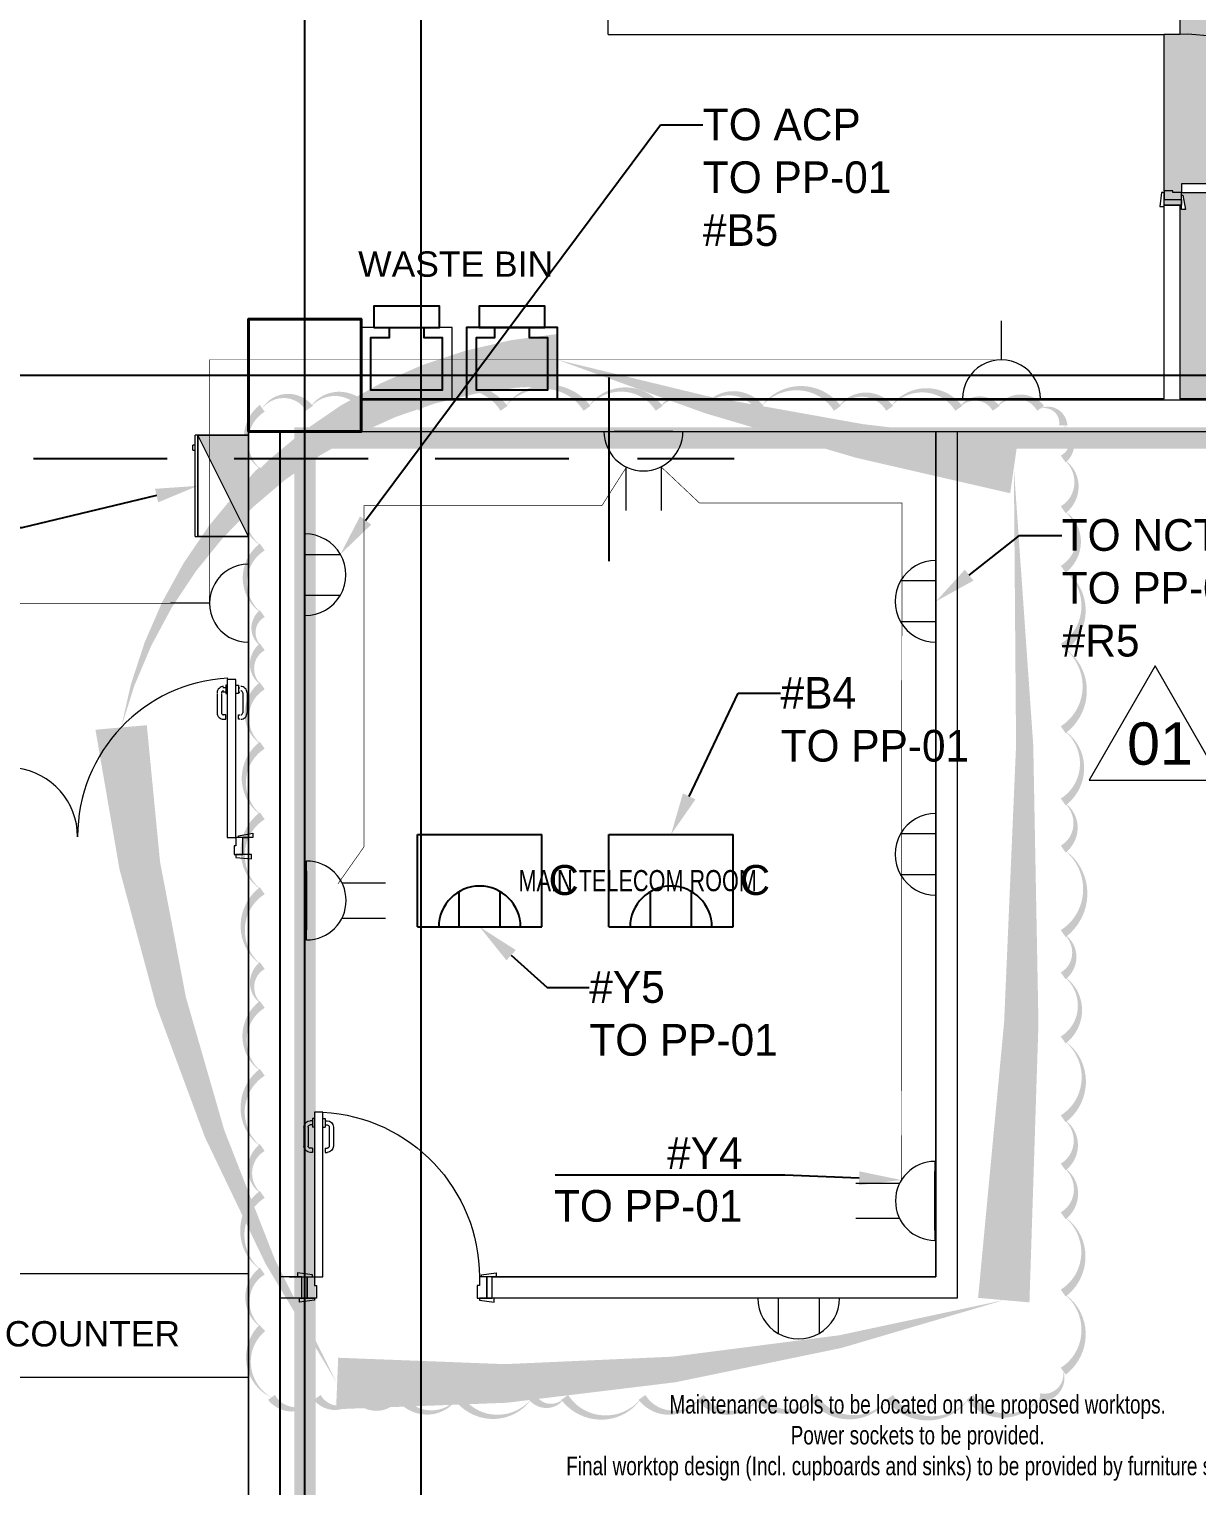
# Model space of a CAD drawing. Header units: metres. Extents: x 75097 to 220695, y -1557923 to -1361206.
# Drawn here: x 106509 to 112032, y -1380191 to -1373298 of the extents above; entities that cross this region are included whole.
import ezdxf
from ezdxf import colors
from ezdxf.entities.mleader import LeaderData, LeaderLine
from ezdxf.math import Vec2, Vec3

# ---------------------------------------------------------------- set-up
doc = ezdxf.new("R2010")
doc.units = ezdxf.units.M
doc.linetypes.add('DASHED2', pattern=[0.375, 0.25, -0.125])
doc.linetypes.add('Hidden 1_5', pattern=[0.0022, 0.0015, -0.0007000000000000001])
doc.layers.get('0').update_dxf_attribs({"lineweight": 0})
for name, color, linetype, lineweight in [('A-100 - Copy$0$72_EGR_BASE_TEXT', 8, 'Continuous', 0), ('A-100 - Copy$0$_KTI_CONTROL', 8, 'Continuous', 0), ('A-100 - Copy$0$Medical Equipment and Furniture', 8, 'Continuous', 0), ('A-100 - Copy$0$Structure', 8, 'Continuous', 9), ('A-100 - Copy$0$Walls', 8, 'Continuous', 0), ('A-100 - Copy$0$Wooden Joinery', 8, 'Continuous', 0), ('A-DETL-GENF-3', 85, 'Hidden 1_5', 9), ('A-DETL-GENF-4', 85, 'Continuous', 9), ('E-ELEC-EQPM-2', 85, 'Continuous', 15)]:
    doc.layers.add(name, color=color, linetype=linetype, lineweight=lineweight)
for name, color, linetype in [('A-100 - Copy$0$axes', 8, 'Continuous'), ('A-100 - Copy$0$PDF_Geometry', 8, 'Continuous'), ('A-100 - Copy$0$PDF_Text', 8, 'Continuous'), ('AMA-SO-POWER', 85, 'Continuous'), ('PD-VENT', 8, 'Continuous')]:
    doc.layers.add(name, color=color, linetype=linetype)
for name, color, linetype, lineweight, true_color in [('E-POWR', 7, 'Continuous', 9, 0x4e7e3e), ('E-PW', 7, 'Continuous', 9, 0x4e7e3e), ('REV 01', 7, 'Continuous', 0, 0xe41b4d)]:
    doc.layers.add(name, color=color, linetype=linetype, lineweight=lineweight, true_color=true_color)
doc.styles.add('A-100 - Copy$0$PDF Arial', font='arial.ttf')
doc.styles.add('A-100 - Copy$0$X3G_ENTITY_257CFD', font='swisscl.ttf', dxfattribs={"height": 200})
doc.styles.add('A-100 - Copy$0$X3G_ENTITY_2587EA', font='swisscl.ttf', dxfattribs={"height": 200})
doc.styles.add('Arial', font='arial.ttf', dxfattribs={"height": 245.8832335329341})
doc.styles.get("Standard").update_dxf_attribs({"font": 'GOTHIC.TTF'})

# ---------------------------------------------------------------- blocks, each defined once
blk = doc.blocks.new('NORMAL SOCKET')
at = {"layer": 'E-POWR'}
for p, q in [((1.421169145032763e-06, 307.6799999489449), (2.84230918623507e-06, 615.359999897657)), ((-307.6799955585448, 4.654284566640854e-07), (307.6799955138122, -4.654284566640854e-07))]:
    blk.add_line(p, q, dxfattribs=at)
blk.add_ellipse((0, 0), major_axis=(32.75230417925279, 305.931804444962), ratio=0.9999999853257265, start_param=4.819040293203757, end_param=7.960632946793556, dxfattribs=at)
blk = doc.blocks.new('E-C-M-Panel Board-Power-Face Hosted - SLP Three Phase-Surface Mounted-3090884-EP-FP103')
at = {"layer": 'A-DETL-GENF-3'}
blk.add_hatch(color=256, dxfattribs=at).paths.add_polyline_path([(-39.55946578232266, -31.13808967956322), (-39.55946578232266, -30.73808967956323), (-39.75946578232266, -30.73808967956323)], flags=0)
at = {"layer": 'A-DETL-GENF-4'}
for p, q in [((-39.5594657823226, -30.73808967956318), (-39.75946578232261, -30.73808967956318)), ((-39.75946578232261, -30.73808967956318), (-39.75946578232261, -31.13808967956318)), ((-39.75946578232261, -30.73808967956318), (-39.5594657823226, -30.73808967956318)), ((-39.5594657823226, -31.13808967956318), (-39.75946578232261, -30.73808967956318)), ((-39.5594657823226, -31.13808967956318), (-39.5594657823226, -30.73808967956318)), ((-39.5594657823226, -30.73808967956318), (-39.5594657823226, -31.13808967956318)), ((-39.75946578232261, -31.13808967956318), (-39.5594657823226, -31.13808967956318))]:
    blk.add_line(p, q, dxfattribs=at)
at = {"layer": 'E-ELEC-EQPM-2'}
for p, q in [((-39.77946578232261, -30.79808967956319), (-39.77946578232261, -30.77808967956319)), ((-39.76946578232261, -30.77808967956319), (-39.77946578232261, -30.77808967956319)), ((-39.76946578232261, -31.13808967956318), (-39.76946578232261, -30.73808967956318)), ((-39.75946578232261, -30.73808967956318), (-39.76946578232261, -30.73808967956318)), ((-39.75946578232261, -30.73808967956318), (-39.75946578232261, -31.13808967956318)), ((-39.75946578232261, -31.13808967956318), (-39.75946578232261, -30.73808967956318)), ((-39.5594657823226, -30.73808967956318), (-39.75946578232261, -30.73808967956318)), ((-39.5594657823226, -30.73808967956318), (-39.5594657823226, -31.13808967956318)), ((-39.77946578232261, -30.79808967956319), (-39.76946578232261, -30.79808967956319)), ((-39.76946578232261, -31.13808967956318), (-39.75946578232261, -31.13808967956318)), ((-39.5594657823226, -31.13808967956318), (-39.75946578232261, -31.13808967956318))]:
    blk.add_line(p, q, dxfattribs=at)
blk = doc.blocks.new('CEILING OUTLET')
at = {"layer": 'AMA-SO-POWER', "color": 85}
for p, q in [((-298.8533146899426, 434.4589660360944), (290.1618757678953, 440.311233925866)), ((-294.5075952289335, -2.926133944885805), (-298.8533146899572, 434.4589660360944)), ((294.5075952289189, 2.926133944885805), (290.1618757678953, 440.311233925866)), ((-294.5075952289335, -2.926133944885805), (294.5075952289189, 2.926133944885805)), ((-193.4208683757606, -1.921768389176577, 1.06068713546614e-09), (193.4208681128948, 1.921768262283877, 1.06068713546614e-09)), ((-193.4208682443277, -1.921768325846642), (193.4208682443277, 1.921768325846642))]:
    blk.add_line(p, q, dxfattribs=at)
for points in [[(-96.71044968510978, -0.959323171293363), (-98.37473425187636, 166.5465013945941)], [(96.71043391209969, 0.9608840986620635), (95.04613383501419, 168.4682697390672)]]:
    blk.add_lwpolyline(points, dxfattribs=at)
blk.add_arc((0, 0), 193.4304150486375, 0.5692539392450356, 180.569253939245, dxfattribs=at)
at = {"layer": 'AMA-SO-POWER', "color": 85, "insert": (394.4516838996351, 297.1601636693813), "char_height": 141.62874251497, "width": 169.344, "attachment_point": 2, "rotation": 0.5692539395329855, "line_spacing_factor": 0.9385317878468564, "style": 'Arial'}
blk.add_mtext('C', dxfattribs=at)
blk = doc.blocks.new('GI-041_dwg_E-SKT2-3902840-GI-041')
at = {"layer": 'E-POWR'}
blk.add_line((0.1982021146646263, -2.45581446779e-05), (-0.1982021168377471, -2.45581446779e-05), dxfattribs=at)
at = {"layer": 'E-PW'}
for p, q in [((-0.0878750364168251, 0.1765242649987976), (-0.0878750364168251, 0.3943528604652037)), ((0.08778754864800098, 0.1765677902202692), (0.08778754864800098, 0.3943963854908987)), ((-0.146567685122136, -3.63165017916e-05), (0.146567685122136, -3.63165017916e-05))]:
    blk.add_line(p, q, dxfattribs=at)
blk.add_arc((0, 0), 0.1971873175250299, 0.0141965466676067, 180.0141965466672, dxfattribs=at)
blk = doc.blocks.new('WALL OUTLET')
at = {"layer": 'E-POWR', "extrusion": (9.943985188764976e-05, 4.907407864795519e-07, 0.9999999950557376)}
for p, q in [((-193.4304136794672, 0.01263734116218984, 0.01923468558029609), (193.4304136794817, -0.01263734139502048, -0.01923468558029609)), ((-193.430413547394, 0.01263740309514105, 0.01923468450644653), (193.4304138115403, -0.01263727922923863, -0.019234686654146))]:
    blk.add_line(p, q, dxfattribs=at)
for points, elevation in [([(-96.71520713728118, 0.007879801793025413), (-96.70426286632348, 167.521971706554)], -1.060686635745434e-09), ([(96.71520723929038, -0.006318670697510483), (96.72615161227164, 167.5093343856481)], -1.060682118525502e-09)]:
    blk.add_lwpolyline(points, dxfattribs=dict(at, elevation=elevation))
blk.add_arc((1.320732887427738e-07, 6.193295173245693e-08, -1.060682440858634e-09), 193.4304150486375, 359.9962567094866, 179.9962567094867, dxfattribs=at)
blk = doc.blocks.new('A-100 - Copy$0$A$C72370EFE')
at = {"layer": 'A-100 - Copy$0$Wooden Joinery'}
for p, q in [((-0.009999999999990905, -0.03999999999999915), (-0.01999999999998181, -0.03999999999999915)), ((-0.009999999999990905, -0.06000000000000227), (-0.01999999999998181, -0.06000000000000227)), ((-0.009999999999990905, -0.03000000000000114), (-0.01000000000010459, -0.07000000000000028)), ((0, -0.03000000000000114), (-0.009999999999990905, -0.03000000000000114)), ((0.04000000000019099, -0.03000000000000114), (0.0500000000001819, -0.03000000000000114)), ((0.0500000000001819, -0.03000000000000114), (0.05000000000029559, -0.07000000000000028)), ((0.0500000000001819, -0.03999999999999915), (0.0600000000001728, -0.03999999999999915)), ((0.0500000000001819, -0.06000000000000227), (0.0600000000001728, -0.06000000000000227)), ((-0.04999999999995453, -0.07000000000000028), (-0.04999999999984084, -0.1600000000000037)), ((-0.02999999999997272, -0.07000000000000028), (-0.02999999999985903, -0.1600000000000037)), ((0, -0.07000000000000028), (-0.009999999999990905, -0.07000000000000028)), ((0.04000000000019099, -0.07000000000000028), (0.0500000000001819, -0.07000000000000028)), ((0.07000000000016371, -0.07000000000000028), (0.07000000000005002, -0.1600000000000037)), ((0.09000000000014552, -0.07000000000000028), (0.09000000000003183, -0.1600000000000037)), ((-0.009999999999877218, -0.1700000000000017), (-0.01999999999986812, -0.1700000000000017)), ((-0.009999999999877218, -0.1900000000000048), (-0.01999999999986812, -0.1900000000000048)), ((-0.009999999999877218, -0.1700000000000017), (-0.009999999999877218, -0.1900000000000048)), ((0.05000000000006821, -0.1700000000000017), (0.06000000000005912, -0.1700000000000017)), ((0.05000000000006821, -0.1700000000000017), (0.05000000000006821, -0.1900000000000048)), ((0.05000000000006821, -0.1900000000000048), (0.06000000000005912, -0.1900000000000048))]:
    blk.add_line(p, q, dxfattribs=at)
for centre, radius, start, end in [((-0.01999999999998181, -0.07000000000000028), 0.03, 90, 180), ((-0.01999999999998181, -0.07000000000000028), 0.01, 90, 180), ((0.0600000000001728, -0.07000000000000028), 0.03, 0, 90), ((0.0600000000001728, -0.07000000000000028), 0.01, 0, 90), ((-0.01999999999986812, -0.1600000000000037), 0.03, 180, 270), ((-0.01999999999986812, -0.1600000000000037), 0.01, 180, 270), ((0.06000000000005912, -0.1600000000000037), 0.01, 270, 0), ((0.06000000000005912, -0.1600000000000037), 0.03, 270, 0)]:
    blk.add_arc(centre, radius, start, end, dxfattribs=at)
blk = doc.blocks.new('A-100 - Copy$0$A$C41DF7AD3')
at = {"layer": 'A-100 - Copy$0$Wooden Joinery', "elevation": -2.945133954490586e-07}
for points in [[(819.996862408123, 779.9931421977235), (819.9968624061439, 1558.960964293801), (859.9987809290178, 1558.960964293801), (859.9987809309969, 779.9931421974907)], [(70.00405686779413, 779.9931421977235), (70.00405686779413, 789.9936218283838), (0.0006994531722739339, 799.994101459044), (0.0006994531722739339, 779.9931421974907)], [(869.99926056189, 779.9931421974907), (869.99926056189, 789.9936218283838), (940.0026179769775, 799.994101459044), (940.0026179769775, 779.9931421974907)], [(80.00453649892006, 679.9931421974907), (80.00453649892006, 669.9926625668304), (10.00117908406537, 659.9921829359373), (10.0011790842982, 679.9931421974907)], [(859.9987809312297, 679.9931421974907), (859.9987809312297, 669.9926625668304), (930.0021383460844, 659.9921829359373), (930.0021383460844, 679.9931421974907)]]:
    blk.add_lwpolyline(points, close=True, dxfattribs=at)
for points in [[(45.00285779184196, 779.9931421974907), (45.00285779207479, 679.9931421974907), (20.0016587151913, 679.9931421974907), (20.00165871495847, 779.9931421977235), (45.00285779184196, 779.9931421974907)], [(45.00285779160913, 779.9931421974907), (80.00453649892006, 779.9931421977235), (80.00453649915289, 739.9912236746168), (90.00501612958033, 739.9912236748496), (90.00501613004599, 679.9931421974907), (45.00285779207479, 679.9931421974907), (45.00285779160913, 779.9931421974907)], [(895.0004596385406, 779.9931421972578), (859.9987809309969, 779.9931421974907), (859.9987809309969, 739.991223674384), (849.9983013003366, 739.9912236748496), (849.9983013001038, 679.9931421972578), (895.0004596383078, 679.9931421974907), (895.0004596385406, 779.9931421972578)], [(895.0004596383078, 779.9931421977235), (895.0004596383078, 679.9931421974907), (920.0016587151913, 679.9931421972578), (920.0016587149585, 779.9931421974907), (895.0004596383078, 779.9931421977235)]]:
    blk.add_lwpolyline(points, dxfattribs=at)
at = {"layer": 'A-100 - Copy$0$Wooden Joinery'}
blk.add_arc((859.9987809309969, 779.9931421974907, -2.945133954490586e-07), 779.9942444320768, 92.93969730957957, 180, dxfattribs=at)
at = {"layer": 'A-100 - Copy$0$Wooden Joinery', "xscale": 999.9999999998856, "yscale": 999.9999999998856, "zscale": 999.9999999998856}
blk.add_blockref('A-100 - Copy$0$A$C72370EFE', (819.9968624055618, 1558.960964293801, -2.945133954490586e-07), dxfattribs=at)
blk = doc.blocks.new('A-100 - Copy$0$A$C02230961')
at = {"layer": 'A-100 - Copy$0$PDF_Geometry', "lineweight": 25}
h = blk.add_hatch(dxfattribs=at)
h.set_pattern_fill('ANGLE', color=256, scale=500)
h.set_pattern_definition([(0, (-1219317.643217231, -1092026.16614444), (0, 137.5), [100, -37.5]), (90, (-1219317.643217231, -1092026.16614444), (-137.5, 8.419446744138054e-15), [100, -37.5])])
h.paths.add_polyline_path([(10723.66492685257, -4993.661998789757), (11262.68829674274, -4993.661998789757), (11262.68829674274, -4562.443302723812), (10962.85654702433, -4562.443302723812), (10962.85654702433, -4602.870055508101), (10821.36291284021, -4602.870055508101), (10821.36291284021, -4562.443302723812), (10349.71746391081, -4562.443302723812), (10349.71746391081, -4602.870055508101), (10208.22382926662, -4602.870055508101), (10208.22382926662, -4562.443302723812), (10033.04123410769, -4562.443302723812), (10033.04123410769, -4003.206556520658), (9938.712144229561, -4003.206556520658), (9938.712144229561, -4562.443302723812), (9635.511499138549, -4562.443302723812), (9635.511499138549, -4602.870055508101), (9500.755656620022, -4602.870055508101), (9500.755656620022, -4562.443302723812), (9022.372415449703, -4562.443302723812), (9022.372415449703, -4602.870055508101), (8887.616572931409, -4602.870055508101), (8887.616572931409, -4562.443302723812), (8705.696186106652, -4562.443302723812), (8705.696186106652, -5307.51021784707), (8739.385146621382, -5307.51021784707), (8723.214445667807, -5388.363723365357), (9042.585792632774, -5388.363723365357), (9042.585792632774, -5428.790476099122), (9039.622724121436, -5428.790476099122, -0.3753684122573639), (8715.802874712972, -5711.777745330241, -0.3998404897594315), (9466.144478886621, -6425.98371046572), (9467.066696105525, -6425.98371046572), (9467.066696105525, -6466.410463145701), (9433.377735591028, -6466.410463145701), (9419.902151396032, -6483.254931663163, -0.4142135623730945), (9389.58207498258, -6513.575008076848), (9392.950982950628, -6520.31280019274), (9301.990800925996, -6513.575008071726, -0.59937068751125), (9276.780269123148, -6466.410463145701), (8723.214445642661, -6466.410463145701), (8741.298307206249, -6556.82977165794), (10723.66492685257, -6556.82977165794)])
h.paths.add_polyline_path([(14436.86138929194, -4636.559016134124), (11970.15646951133, -4636.559016134124), (11970.15646951133, -6461.721469705924), (11336.80400989763, -6461.721469705924), (11336.80400989763, -6630.945484813303), (11262.68829674274, -6630.945484813303), (11262.68829674274, -7372.102618470322), (11262.68829674274, -7439.480539675569), (11336.80400989763, -7439.480539675569), (11336.80400989763, -8355.82026852388), (12536.80400989763, -8355.82026852388), (12536.80400989763, -8066.095207184786), (12516.59063363494, -8066.095207184786), (12531.41377669899, -7991.979493824765), (12536.80400989763, -7991.979493824765), (12536.80400989763, -7318.200281423284), (12530.0662182318, -7318.200281423284), (12516.59063363494, -7250.822360221762), (12536.80400989763, -7250.822360221762), (12536.80400989763, -6967.835090986919), (12516.59063363494, -6967.835090986919), (12532.76133515569, -6886.981585522648), (12536.80400989763, -6886.981585522648), (12536.80400989763, -6219.940165225649), (12530.0662182318, -6219.940165225649), (12516.59063363494, -6145.824451919645), (12536.80400989763, -6145.824451919645), (12536.80400989763, -5761.770300857257), (14436.86138929194, -5761.770300857257)])
h.paths.add_polyline_path([(12036.95636927895, -7392.315994837321), (12030.79659840744, -7392.315994837321), (12030.79659840744, -7405.21357523324, 0.4142150937760066)], flags=16)
h.paths.add_polyline_path([(12091.4367277706, -7338.413657844299), (12091.4367277706, -7378.840410574572), (11343.54180202354, -7378.840410574572), (11343.54180202354, -7338.413657844299), (11902.77854835987, -7338.413657844299), (11902.77854835987, -7331.675865739817), (11922.99192473758, -7331.675865739817), (11922.99192473758, -7311.462489319034), (12030.79659840744, -7311.462489319034), (12030.79659840744, -7331.675865739817), (12057.74776725611, -7331.675865739817)], flags=16)
h.paths.add_polyline_path([(11933.09858825337, -7405.791579083074), (12024.05880674161, -7412.529371150304), (11933.09858825337, -7405.791579083074, -0.5176391904051654), (11923.56994633097, -7392.315994837321), (11922.99192473758, -7392.315994837321), (11922.99192487309, -7395.68491570279, 0.4142135623730919)], flags=16)
h.paths.add_polyline_path([(11350.27959460951, -7392.315994837321), (11363.75517840125, -7459.693916042568), (11343.54180202354, -7459.693916042568), (11343.54180202354, -7392.315994837321)], flags=16)
h.paths.add_polyline_path([(2957.346114946995, -10511.91374818538), (2877.559491313761, -10511.91374818538), (2877.559491313761, -10538.86491644476), (2796.705985795707, -10524.16427920898), (2796.705985795707, -11076.26003933139, -0.5993706860720779), (2843.870530621614, -11101.47057120944), (2843.870530684246, -11192.430752774), (2839.458250761963, -11173.31087304652, -0.584926801010053), (2813.550454208627, -11219.38192121731), (2816.919362216489, -11226.1197132885), (2803.443777899956, -11226.1197132885), (2803.443777899956, -11232.85750529938), (2796.705985795707, -11266.54646592913), (2756.279233065201, -11266.54646592913), (2756.279233065201, -11265.62424916844, -0.3998404897392017), (2042.073267983738, -10515.28264453751, -0.3813067661570093), (1752.348206594354, -10839.94236380351), (1752.348206594354, -10842.06556245615), (1718.659246018622, -10842.06556245615), (1718.659246018622, -10518.65154018207), (1678.23249323084, -10518.65154018207), (1657.346114946995, -10518.65154018207), (1657.346114946995, -10511.91374818538), (-42.65388505300507, -10511.91374818538), (-42.65388505300507, -11138.20708927512), (-42.65388505300507, -12311.91374818538), (2957.346114946995, -12311.91374818538)])
h.paths.add_polyline_path([(637.7081506934483, -11637.26918038819), (2299.737487766426, -11637.26918038819), (2299.737487766426, -11241.32322760066), (637.7081506934483, -11241.32322760066)], flags=24)
h.paths.add_polyline_path([(12347.4230855105, -5213.861429234035), (13381.60323889228, -5213.861429234035), (13381.60323889228, -4916.90693409415), (12347.4230855105, -4916.90693409415)], flags=24)
h.paths.add_polyline_path([(8699.98121069977, -6312.890189726371), (10212.7280452156, -6312.890189726371), (10212.7280452156, -5593.302217933116), (8699.98121069977, -5593.302217933116)], flags=9)
h.paths.add_polyline_path([(10170.77946331259, -5243.13187201391), (10170.77946331259, -6572.497178955935), (10710.36311397608, -6572.497178955935), (10710.36311397608, -5243.13187201391)], flags=9)
h.paths.add_polyline_path([(9375.08329530526, -4957.707787753083), (10990.78704790864, -4957.707787753083), (10990.78704790864, -4660.753292613197), (9375.08329530526, -4660.753292613197)], flags=24)
at = {"color": 8, "elevation": -2.361869523038957}
for points in [[(11336.80400989763, -4003.206556520658), (11336.80400989763, -6630.945484813303), (11262.68829674274, -6630.945484813303)], [(8631.580472951755, -6630.94548481307), (8631.580472951755, -6459.672671041451)], [(11262.68829674274, -8355.82026852388), (11262.68829674274, -7439.480539675569), (11336.80400989763, -7439.480539675569), (11336.80400989763, -8355.82026852388)]]:
    blk.add_lwpolyline(points, dxfattribs=at)
at = {"layer": 'A-100 - Copy$0$_KTI_CONTROL', "color": 8}
blk.add_line((11262.68829674274, -7372.102618470322, -2.361869523038957), (11262.68829674274, -6630.945484813303, -2.361869523038957), dxfattribs=at)
at = {"layer": 'A-100 - Copy$0$PDF_Geometry', "lineweight": 5, "elevation": -2.361869523038957}
for points in [[(11336.80400989763, -4003.206556520658), (14436.86138929194, -4003.206556520658), (14436.86138929194, -5761.770300857257), (12536.80400989763, -5761.770300857257), (12536.80400989763, -8355.82026852388), (11336.80400989763, -8355.82026852388)], [(8631.580472951755, -6630.94548481307), (11262.68829674274, -6630.945484813303)], [(11262.68829674274, -8355.82026852388), (7463.246540920809, -8355.82026852388), (7463.246540920809, -7978.503909562249), (6930.960963433143, -7978.503909562249), (6930.960963433143, -22687.10411603004), (4532.306967065902, -22687.10411603004)], [(11336.80400989763, -8355.82026852388), (12536.80400989763, -8355.82026852388), (12536.80400989763, -8059.357415080303)], [(7463.246540920809, -8355.82026852388), (11262.68829674274, -8355.82026852388)], [(6930.960963433143, -15181.20369004924), (6930.960963433143, -8510.789487347938)], [(7079.192389743403, -15181.20369004924), (7079.192389743403, -8510.789487347938)], [(7463.246540920809, -8510.789487347938), (14436.86138929194, -8510.789487347938)], [(6829.894081429578, -9710.116485481383), (6823.156288843369, -9710.116485481383), (6823.156288843369, -9750.543238269165), (6829.894081429578, -9750.543238269165)], [(6870.320834069978, -9710.116485481383), (6883.796418206766, -9710.116485481383), (6883.796418206766, -9750.543238269165), (6870.320834069978, -9750.543238269165)], [(6782.729536202969, -9750.543238269165), (6782.729536202969, -9844.872327942168)], [(6802.942912580678, -9750.543238269165), (6802.942912580678, -9844.872327942168)], [(6823.156288843369, -9723.5920697439), (6809.680705051636, -9723.5920697439)], [(6823.156288843369, -9743.805446057115), (6809.680705051636, -9743.805446057115)], [(6883.796418206766, -9723.5920697439), (6890.534210332669, -9723.5920697439)], [(6883.796418206766, -9743.805446057115), (6890.534210332669, -9743.805446057115)], [(6904.009795053396, -9747.17434220598), (6904.009795053396, -9841.503431878984)], [(6924.223170953337, -9747.174342202954), (6924.223170953337, -9841.503431875957)], [(6809.680705051636, -9871.823496467434), (6823.156288843369, -9871.823496467434), (6823.156288843369, -9851.610120100435), (6809.680705051636, -9851.610120100435)], [(6890.534210332669, -9871.823496467434), (6883.796418206766, -9871.823496467434), (6883.796418206766, -9851.610120100435), (6890.534210332669, -9851.610120100435)], [(5731.633965019602, -12494.16789390985), (6930.960963433143, -12494.16789390985)], [(-42.65388505300507, -12986.02946159919), (5731.633965019602, -12986.02946159919), (6930.960963433143, -12986.02946159919)]]:
    blk.add_lwpolyline(points, dxfattribs=at)
for points in [[(11343.54180202354, -7412.529371150304), (11343.54180202354, -7439.480539675569), (11262.68829674274, -7439.480539675569), (11262.68829674274, -7412.529371150304), (11343.54180202354, -7412.529371150304), (11343.54180202354, -7378.840410574572), (11303.11504938314, -7378.840410574572), (11303.11504938314, -7372.102618470322), (11262.68829674274, -7372.102618470322), (11262.68829674274, -7412.529371150304)], [(11343.54180202354, -7378.840410574572), (12091.4367277706, -7378.840410574572), (12091.4367277706, -7338.413657844299), (11343.54180202354, -7338.413657844299)], [(11262.68829674274, -7378.840410574572), (11249.21271260595, -7378.840410574572), (11242.47492001997, -7446.218331779819), (11262.68829674274, -7446.218331779819)], [(11343.54180202354, -7392.315994837321), (11350.27959460951, -7392.315994837321), (11363.75517840125, -7459.693916042568), (11343.54180202354, -7459.693916042568)], [(7463.246540920809, -8355.82026852388), (7894.465236864518, -8355.82026852388), (7894.465236864518, -8018.930662296247), (7463.246540920809, -8018.930662296247)], [(6829.894081429578, -10431.0602427749), (6870.320834069978, -10431.0602427749), (6870.320834069978, -9683.16531695961), (6829.894081429578, -9683.16531695961)], [(6904.009794584475, -10431.0602427749), (6930.960963433143, -10431.0602427749), (6930.960963433143, -10511.91374818538), (6904.009794584475, -10511.91374818538), (6904.009794584475, -10431.0602427749), (6870.320834069978, -10431.0602427749), (6870.320834069978, -10471.4869955054), (6863.583041944075, -10471.4869955054), (6863.583041944075, -10511.91374818538), (6904.009794584475, -10511.91374818538)], [(6883.796418206766, -10431.0602427749), (6883.796418206766, -10424.32245061663), (6951.174339695834, -10410.84686635411), (6951.174339695834, -10431.0602427749)], [(6870.320834069978, -10511.91374818538), (6870.320834069978, -10525.38933250192), (6944.436547569931, -10532.12712460617), (6944.436547569931, -10511.91374818538)]]:
    blk.add_lwpolyline(points, close=True, dxfattribs=at)
at = {"layer": 'A-100 - Copy$0$PDF_Geometry', "lineweight": 25, "elevation": -2.361869523038957}
for points in [[(7523.8866698239, -8018.930662296247), (7833.825107501354, -8018.930662296247), (7833.825107501354, -7917.863780464977), (7523.8866698239, -7917.863780464977)], [(8022.483286797069, -8018.930662296247), (8332.421724474058, -8018.930662296247), (8332.421724474058, -7917.863780464977), (8022.483286797069, -7917.863780464977)], [(7961.843157893745, -8355.82026852388), (8393.061853837688, -8355.82026852388), (8393.061853837688, -8018.930662296247), (7961.843157893745, -8018.930662296247)]]:
    blk.add_lwpolyline(points, close=True, dxfattribs=at)
at = {"layer": 'A-100 - Copy$0$PDF_Geometry', "lineweight": 40, "elevation": -2.361869523038957}
blk.add_lwpolyline([(6930.960963433143, -8510.789487347938), (7463.246540920809, -8510.789487347938), (7463.246540920809, -7978.503909562249), (6930.960963433143, -7978.503909562249)], close=True, dxfattribs=at)
at = {"layer": 'A-100 - Copy$0$PDF_Geometry', "lineweight": 25, "elevation": -2.361869523038957}
for points in [[(7759.709394346224, -8018.930662296247), (7759.709394346224, -8066.095207185019), (7847.30069175316, -8066.095207185019), (7847.30069175316, -8315.393515736097), (7510.411085227039, -8315.393515736097), (7510.411085227039, -8066.095207185019), (7598.00238297903, -8066.095207185019), (7598.00238297903, -8018.930662296247)], [(8258.30601131916, -8018.930662296247), (8258.30601131916, -8066.095207185019), (8345.897308725864, -8066.095207185019), (8345.897308725864, -8315.393515736097), (8009.007702660281, -8315.393515736097), (8009.007702660281, -8066.095207185019), (8096.598999951966, -8066.095207185019), (8096.598999951966, -8018.930662296247)]]:
    blk.add_lwpolyline(points, dxfattribs=at)
at = {"layer": 'A-100 - Copy$0$PDF_Geometry', "elevation": -2.361869523038957}
for points in [[(8635.622370025609, -8254.75338663836), (8635.622370025609, -9123.928570598131)], [(5913.554352189414, -8638.807537700748), (6546.90681133559, -8638.807537700748)], [(6863.583041484002, -8638.807537700748), (7496.935500975233, -8638.807537700748)], [(7813.61173077859, -8638.807537700748), (8446.96419026982, -8638.807537700748)], [(8770.378212543903, -8638.807537700748), (9228.54807687644, -8638.807537700748)]]:
    blk.add_lwpolyline(points, dxfattribs=at)
at = {"layer": 'A-100 - Copy$0$PDF_Geometry', "lineweight": 5, "elevation": -2.361869523038957}
blk.add_lwpolyline([(6833.590029657818, -9677.49883382651, 0.398659331078993), (6122.425908322912, -10427.69134666887, 0.379067389673424), (5835.24045574246, -10103.31651558401)], format="xyb", dxfattribs=at)
at = {"layer": 'A-100 - Copy$0$PDF_Geometry', "lineweight": 5}
for centre, radius, start, end in [((11358.38611717103, -7370.159032148076, -2.361869523038957), 739.5285362428117, 2.695409584902044, 91.67233473033289), ((6813.00896127196, -9747.133702334715, -2.361869523038957), 30.27945198525996, 89.92309990425163, 180.0769000824171), ((6893.943746238481, -9747.133702334715, -2.361869523038957), 30.27945197815605, 359.9230999042427, 90.07690009574837), ((6813.036054500379, -9747.16079558828, -2.361869523038957), 10.09315067031751, 89.92309990425163, 180.0769000290563), ((6893.916653470136, -9747.16079558828, -2.361869523038957), 10.09315067432446, 359.9230999042427, 90.07690000236697), ((6813.00896127196, -9841.544071718352, -2.361869523038957), 30.27945198511831, 179.9230999309231, 270.0769000824082), ((6813.036054500379, -9841.516978464788, -2.361869523038957), 10.09315066398712, 179.9230999442633, 270.076900069068), ((6893.916653470136, -9841.51697851508, -2.361869523038957), 10.09315063989817, 269.92309979753, 0.07690020247893323), ((6893.943746238481, -9841.544071718352, -2.361869523038957), 30.27945198750994, 269.9230999042516, 0.07690008241712236)]:
    blk.add_arc(centre, radius, start, end, dxfattribs=at)
at = {"layer": 'A-100 - Copy$0$Structure', "elevation": -4.723739635104618}
blk.add_lwpolyline([(6932.955320675857, -8510.859416383319), (7462.955320675857, -8510.859416383319), (7462.955320675857, -7980.859416383319), (6932.955320675857, -7980.859416383319)], close=True, dxfattribs=at)
at = {"layer": 'A-100 - Copy$0$Walls'}
for p, q in [((7462.955320675857, -8360.859416383319, -2.361869523038959), (12301.95694071893, -8360.859416383319, -4.723739351128954)), ((6932.955320675392, -15180.85941638332, -4.723739635104618), (6932.955320675857, -8510.859416383319, -4.723739635104618)), ((7082.955320675392, -15180.85941638332, -4.723739635104618), (7082.955320675857, -8510.859416383319, -4.723739635104618)), ((7462.955320675857, -8510.859416383784, -2.361869523038627), (11662.95694072638, -8510.859416383319, -2.361869523038826))]:
    blk.add_line(p, q, dxfattribs=at)
at = {"layer": 'A-100 - Copy$0$Medical Equipment and Furniture', "insert": (10096.22265960602, -13070.02375415526, -2.361869228480912), "char_height": 87.47307164393663, "width": 4120.435997533483, "attachment_point": 2, "style": 'A-100 - Copy$0$X3G_ENTITY_257CFD'}
blk.add_mtext('Maintenance tools to be located on the proposed worktops.\\PPower sockets to be provided.\\PFinal worktop design (Incl. cupboards and sinks) to be provided by furniture supplier', dxfattribs=at)
at = {"layer": 'A-100 - Copy$0$PDF_Text', "char_height": 120, "attachment_point": 7, "style": 'A-100 - Copy$0$PDF Arial'}
for s, insert in [('WASTE BIN', (7449.770956323948, -7779.660818736302, -2.361869523038957)), (' COUNTER', (5731.633965019602, -12841.65524257254, -2.361869523038957))]:
    blk.add_mtext(s, dxfattribs=dict(at, insert=insert))
blk = doc.blocks.new('A-100 - Copy')
at = {"layer": 'A-100 - Copy$0$axes'}
for p, q in [((107813.2749688816, -1477297.3676418, -5.890273202524554e-07), (107813.2749688819, -1366691.830093754, -5.890273202524554e-07)), ((108363.2749688816, -1477297.3676418, -5.890273202524554e-07), (108363.2749688819, -1366691.830093754, -5.890273202524554e-07)), ((119073.2749688816, -1374937.690394059, -2.945141526211614e-07), (95349.52637498872, -1374937.690394059, -2.945141526211614e-07))]:
    blk.add_line(p, q, dxfattribs=at)
at = {"layer": 'A-100 - Copy$0$Structure', "elevation": -2.36187070109298}
blk.add_lwpolyline([(107548.2749688821, -1375202.689813331), (108078.2749688821, -1375202.689813331), (108078.2749688821, -1374672.689813331), (107548.2749688821, -1374672.689813331)], close=True, dxfattribs=at)
at = {"layer": 'A-100 - Copy$0$Walls'}
for p, q in [((108078.2749688821, -1375052.689813331, -5.890273220288123e-07), (112917.2765889252, -1375052.689813331, -2.361870417117316)), ((107548.2749688816, -1381872.689813331, -2.361870701092981), (107548.2749688821, -1375202.689813331, -2.361870701092981)), ((107698.2749688816, -1381872.689813331, -2.361870701092981), (107698.2749688821, -1375202.689813331, -2.361870701092981)), ((108078.2749688821, -1375202.689813331, -5.890269898500833e-07), (112278.2765889326, -1375202.689813331, -5.890271888020493e-07))]:
    blk.add_line(p, q, dxfattribs=at)
at = {"layer": 'A-100 - Copy$0$Walls', "elevation": -2.36187070109298}
for points in [[(107798.2749688816, -1379202.689813331), (107698.274968882, -1379202.689813331), (107698.274968882, -1375202.689813331), (110798.2749688809, -1375202.689813331), (110798.2749688809, -1379202.689813331), (108698.2749688816, -1379202.689813332)], [(107798.2749688816, -1379202.689813331), (107698.274968882, -1379202.689813331), (107698.274968882, -1375202.689813331), (110798.2749688809, -1375202.689813331), (110798.2749688809, -1379202.689813331), (108698.2749688816, -1379202.689813332)], [(107798.2749688814, -1379302.689813331), (107698.2749688815, -1379302.689813331), (107698.2749688815, -1375202.689813331), (110898.2749688809, -1375202.689813331), (110898.2749688809, -1379302.689813331), (108698.2749688816, -1379302.689813332)], [(108698.2749688816, -1379202.689813332), (110798.2749688809, -1379202.689813331), (110798.2749688809, -1375202.689813331)], [(107738.272091097, -1379202.689813331), (107798.2749688816, -1379202.689813331)]]:
    blk.add_lwpolyline(points, dxfattribs=at)
blk.add_blockref('A-100 - Copy$0$A$C02230961', (100615.3196482062, -1366691.830396947, 2.361868934011637))
at = {"layer": 'A-100 - Copy$0$Wooden Joinery', "xscale": -1}
blk.add_blockref('A-100 - Copy$0$A$C41DF7AD3', (108718.2766275966, -1379982.682955529, -2.361870406579584), dxfattribs=at)
at = {"layer": 'A-100 - Copy$0$72_EGR_BASE_TEXT', "insert": (109387.3761714437, -1377277.462499646), "char_height": 100, "width": 3456.327566168387, "attachment_point": 2, "style": 'A-100 - Copy$0$X3G_ENTITY_2587EA'}
blk.add_mtext('MAIN TELECOM ROOM', dxfattribs=at)
at = {"layer": 'A-100 - Copy$0$Medical Equipment and Furniture', "insert": (110711.5423078123, -1379761.854151103, -2.944692747419708e-07), "char_height": 87.47307164393663, "width": 4120.435997533483, "attachment_point": 2, "style": 'A-100 - Copy$0$X3G_ENTITY_257CFD'}
blk.add_mtext('Maintenance tools to be located on the proposed worktops.\\PPower sockets to be provided.\\PFinal worktop design (Incl. cupboards and sinks) to be provided by furniture supplier', dxfattribs=at)

msp = doc.modelspace()

# ---------------------------------------------------------------- linework, layer by layer
at = {"layer": 'E-POWR', "color": 240, "linetype": 'DASHED2', "ltscale": 500, "true_color": 0xf10e52, "const_width": 100}
msp.add_lwpolyline([(99709.49587453718, -1369406.313865767), (116032.9949613567, -1369406.313865767), (116032.9949613567, -1375232.881893354), (107813.2749688819, -1375232.881893354), (107813.2749688819, -1389072.689813331), (105210.1282741919, -1389072.689813331), (105210.1282741919, -1388615.778619829), (102724.5264251101, -1388615.778619829), (102724.5264251101, -1389463.762690778), (99709.49587453718, -1389463.762690778), (99709.49587453718, -1369406.313865767)], dxfattribs=at)
at = {"layer": 'E-POWR', "const_width": 3}
for points in [[(107882.882966655, -1385733.978253573), (107882.882966655, -1386259.670130574), (107363.6669689129, -1386259.670130574), (107363.6669689129, -1387822.926845257), (104888.902902148, -1387822.926845257), (104888.902902148, -1386115.15551239), (103803.9319625094, -1386115.156029754), (103514.6604319275, -1386115.15551239), (103514.6604319275, -1388494.326513008), (100759.9266228563, -1388494.326513008), (100759.9266228563, -1381816.200112474), (100746.5535182009, -1377388.352145102), (102060.9019176148, -1377388.352145102), (103176.8340274983, -1377387.3032278), (103176.8340274983, -1376014.95203364), (107361.6726116837, -1376014.95203364), (107361.6726116837, -1374863.042665502), (111107.8752009139, -1374863.042665502)], [(107969.6047582345, -1377342.459784423), (108092.7782858588, -1377167.262231676), (108092.7782858588, -1375552.604996714), (109218.1166260928, -1375552.604996714), (109331.3789798023, -1375374.762438558)], [(109497.8450631967, -1375369.138424253), (109679.9037352725, -1375540.89232888), (110637.2731887567, -1375540.89232888), (110634.9272029517, -1378744.360114142)]]:
    msp.add_lwpolyline(points, dxfattribs=at)
at = {"layer": 'REV 01', "elevation": -2.361870417117316}
msp.add_lwpolyline([(107611.4605052492, -1375092.425890215, 0, 40, -0.52056705), (107834.5599650715, -1375092.425890215, 0, 40, -0.52056705), (108095.9067468947, -1375092.425890215, 0, 40, -0.52056705), (108369.1099696493, -1375092.425890215, 0, 40, -0.52056705), (108755.1630108188, -1375092.425890215, 0, 40, -0.52056705), (109147.8309389172, -1375092.425890215, 0, 40, -0.52056705), (109488.9836230201, -1375092.425890215, 0, 40, -0.52056705), (109693.3294587695, -1375092.425890215, 0, 40, -0.52056705), (109966.158829783, -1375092.425890215, 0, 40, -0.52056705), (110332.1612102267, -1375092.425890215, 0, 40, -0.52056705), (110579.3550332804, -1375092.425890215, 0, 40, -0.52056705), (110906.2708327128, -1375092.425890215, 0, 40, -0.52056705), (111082.7532693106, -1375092.425890215, 0, 40, -0.52056705), (111293.3630291299, -1375092.425890215, 0, 40, -0.52056705), (111400.1640002509, -1375173.353426433, 0, 40, -0.52056705), (111400.1640002509, -1375332.219053436, 0, 40, -0.52056705), (111400.1640002509, -1375572.233397136, 0, 40, -0.52056705), (111400.1640002509, -1375854.042839562, 0, 40, -0.52056705), (111400.1640002509, -1376222.974996916, 0, 40, -0.52056705), (111400.1640002509, -1376613.361666431, 0, 40, -0.52056705), (111400.1640002509, -1376955.101831841, 0, 40, -0.52056705), (111400.1640002509, -1377178.193662036, 0, 40, -0.52056705), (111400.1640002509, -1377578.155513899, 0, 40, -0.52056705), (111400.1640002509, -1377778.076165775, 0, 40, -0.52056705), (111400.1640002509, -1378081.401157382, 0, 40, -0.52056705), (111400.1640002509, -1378454.689831963, 0, 40, -0.52056705), (111400.1640002509, -1378682.534920009, 0, 40, -0.52056705), (111400.1640002509, -1378913.485266394, 0, 40, -0.52056705), (111400.1640002509, -1379279.380832055, 0, 40, -0.52056705), (111400.1640002509, -1379648.877581833, 0, 40, -0.52056705), (111289.278637696, -1379772.864194131, 0, 40, -0.52056705), (110958.4259505412, -1379772.864194131, 0, 40, -0.52056705), (110578.911500027, -1379772.864194131, 0, 40, -0.52056705), (110219.0433399879, -1379772.864194131, 0, 40, -0.52056705), (109962.5718900535, -1379772.864194131, 0, 40, -0.52056705), (109683.9592614943, -1379772.864194131, 0, 40, -0.52056705), (109407.5897433816, -1379772.864194131, 0, 40, -0.52056705), (109042.2282516368, -1379772.864194131, 0, 40, -0.52056705), (108889.9469930535, -1379772.864194131, 0, 40, -0.52056705), (108537.0752013118, -1379772.864194131, 0, 40, -0.52056705), (108264.1237562604, -1379772.864194131, 0, 40, -0.52056705), (108059.7092538647, -1379772.864194131, 0, 40, -0.52056705), (107871.4466726091, -1379772.864194131, 0, 40, -0.52056705), (107654.6569146209, -1379772.864194131, 0, 40, -0.52056705), (107611.4605052492, -1379444.534372844, 0, 40, -0.52056705), (107611.4605052492, -1379174.772112033, 0, 40, -0.52056705), (107611.4605052492, -1378812.119138004, 0, 40, -0.52056705), (107611.4605052492, -1378590.614270302, 0, 40, -0.52056705), (107611.4605052492, -1378234.339664754, 0, 40, -0.52056705), (107611.4605052492, -1377913.077419202, 0, 40, -0.52056705), (107611.4605052492, -1377729.499429151, 0, 40, -0.52056705), (107611.4605052492, -1377375.048304544, 0, 40, -0.52056705), (107611.4605052492, -1377020.665846583, 0, 40, -0.52056705), (107611.4605052492, -1376686.700271462, 0, 40, -0.52056705), (107611.4605052492, -1376405.524088106, 0, 40, -0.52056705), (107611.4605052492, -1376221.183135319, 0, 40, -0.52056705), (107611.4605052492, -1376063.889211554, 0, 40, -0.52056705), (107611.4605052492, -1375748.471260566, 0, 40, -0.52056705), (107611.4605052492, -1375386.550730765, 0, 40, -0.52056705)], format="xyseb", close=True, dxfattribs=at)
msp.add_lwpolyline([(111834.4173016982, -1376311.332976944), (111522.6481563366, -1376851.332976944), (112146.1864470598, -1376851.332976944)], close=True, dxfattribs=at)

# ---------------------------------------------------------------- block references
at = {"layer": 'E-ELEC-EQPM-2', "color": 85, "extrusion": (0.004485529379387771, -0.004423200000847782, 0.9999801574671067), "xscale": 1200, "yscale": 1200, "zscale": 1200}
msp.add_blockref('E-C-M-Panel Board-Power-Face Hosted - SLP Three Phase-Surface Mounted-3090884-EP-FP103', (155016.5576096445, -1338317.804571004, 6566.332698574827), dxfattribs=at)
at = {"layer": 'E-POWR', "color": 85, "xscale": 0.6, "yscale": 0.6, "zscale": 0.6}
msp.add_blockref('NORMAL SOCKET', (111107.8752003479, -1375047.650665471, -5.890273202524554e-07), dxfattribs=at)
at = {"layer": 'E-POWR', "color": 85, "extrusion": (0, 0, -1), "xscale": -947.6469886575185, "yscale": 947.6469886575186, "zscale": -947.6469886575185}
for p, rotation in [((-109414.5694678915, -1375201.856274477), 179.9996295191362), ((-107821.1607606553, -1377421.452864876), 89.9996295191361), ((-110793.5717477251, -1378843.102459775), 269.9996295191362)]:
    msp.add_blockref('GI-041_dwg_E-SKT2-3902840-GI-041', p, dxfattribs=dict(at, rotation=rotation))
at = {"layer": 'E-POWR', "color": 85, "xscale": 0.6, "yscale": 0.6, "zscale": 0.6, "rotation": 89.99999999224927}
msp.add_blockref('NORMAL SOCKET', (107546.280611653, -1376014.952034231, -5.890273202524554e-07), dxfattribs=at)
at = {"layer": 'PD-VENT', "color": 85}
for p, rotation in [((107813.2749688819, -1375880.118857651), 269.9744984761871), ((110798.2749689429, -1376005.981995502, -2.361870700019133), 90.00061488053939), ((110798.2749689429, -1377202.68982413, -2.361870983994797), 90.00061488053939), ((110148.4034640845, -1379302.682982246, -2.361870983994797), 180.0006148805394)]:
    msp.add_blockref('WALL OUTLET', p, dxfattribs=dict(at, rotation=rotation))
at = {"layer": 'PD-VENT', "color": 85, "extrusion": (9.943985188764977e-05, 4.907407864795519e-07, 0.9999999950557376), "rotation": 359.4270027695287}
for p in [(108639.7925495409, -1377546.775412677, 10.15834842949717), (109544.7843336429, -1377546.775412721, 10.24834067891274)]:
    msp.add_blockref('CEILING OUTLET', p, dxfattribs=at)

# ---------------------------------------------------------------- texts
at = {"layer": 'REV 01', "insert": (111702.3904738942, -1376578.801140279, -2.361870417117316), "char_height": 200, "attachment_point": 1, "style": 'Arial'}
msp.add_mtext_dynamic_manual_height_columns('01', width=336.0039595644921, gutter_width=1229.41616766467, heights=[0], dxfattribs=at)

# ---------------------------------------------------------------- leaders
at = {"layer": 'E-POWR'}
ml = msp.add_multileader_mtext('Standard', dxfattribs=at)
ml.set_content('TO ACP\\PTO PP-01\\P#B5', color=256)
ml.set_leader_properties()
ml.build(insert=Vec2(0, 0))
ml.multileader.update_dxf_attribs({"text_right_attachment_type": 6, "dogleg_length": 200, "arrow_head_size": 200})
ctx = ml.context
ctx.base_point, ctx.char_height, ctx.arrow_head_size, ctx.landing_gap_size, ctx.plane_origin = Vec3(109695.4383136306, -1373750.718292159, -4.512964752352755), 150, 200, 0.09, Vec3(109079.537065042, -1378721.905773073, -4.512964752352755)
ctx.right_attachment = 6
notes = []
notes.append((ctx, [(0, (1, 1, 0), (109495.4383136306, -1373750.718292159, -4.512964752352755), (1, 0), 200, [(0, [(107980.8399656642, -1375783.48916644, -4.512964752352755)], 0, [])])]))
ctx.mtext.insert, ctx.mtext.flow_direction = Vec3(109695.5283136306, -1373673.831820371, -4.512964752352755), 5
ml = msp.add_multileader_mtext('Standard', dxfattribs=at)
ml.set_content('MCP-KITCHEN', color=256)
ml.set_leader_properties()
ml.build(insert=Vec2(0, 0))
ml.multileader.update_dxf_attribs({"text_right_attachment_type": 6, "dogleg_length": 200, "arrow_head_size": 200})
ctx = ml.context
ctx.base_point, ctx.char_height, ctx.arrow_head_size, ctx.landing_gap_size, ctx.plane_origin = Vec3(103801.1818420875, -1375485.505847394, -5.792300150631036e-07), 250, 200, 100, Vec3(104693.3325638322, -1374634.041157107, -5.792300150631036e-07)
ctx.right_attachment, ctx.text_align_type = 6, 2
notes.append((ctx, [(1, (1, 1, 0), (106473.445608233, -1375657.361727748, -5.792300150631036e-07), (-1, 0), 200, [(0, [(107306.2830260957, -1375459.10125483, -5.792300150631036e-07)], 0, [])])]))
ctx.mtext.insert, ctx.mtext.width, ctx.mtext.alignment, ctx.mtext.flow_direction = Vec3(106173.445608233, -1375357.361727748, -5.792300150631036e-07), 1332.272080071154, 3, 5
ml = msp.add_multileader_mtext('Standard', dxfattribs=at)
ml.set_content('TO NCT\\PTO PP-01\\P#R5', color=256)
ml.set_leader_properties()
ml.build(insert=Vec2(0, 0))
ml.multileader.update_dxf_attribs({"text_right_attachment_type": 6, "dogleg_length": 200, "arrow_head_size": 200})
ctx = ml.context
ctx.base_point, ctx.char_height, ctx.arrow_head_size, ctx.landing_gap_size, ctx.plane_origin = Vec3(111392.9588526898, -1375693.690394057, -2.361870417117316), 150, 200, 0.09, Vec3(111052.6730230924, -1380284.609697857, -2.361870417117316)
ctx.right_attachment = 6
notes.append((ctx, [(0, (1, 1, 0), (111192.9588526898, -1375693.690394057, -2.361870417117316), (1, 0), 200, [(0, [(110798.2749688809, -1376005.981984704, -2.361870417117316)], 0, [])])]))
ctx.mtext.insert, ctx.mtext.flow_direction = Vec3(111393.0488526898, -1375616.803922269, -2.361870417117316), 5
ml = msp.add_multileader_mtext('Standard', dxfattribs=at)
ml.set_content('#B4\\PTO PP-01', color=256)
ml.set_leader_properties()
ml.build(insert=Vec2(0, 0))
ml.multileader.update_dxf_attribs({"text_right_attachment_type": 6, "dogleg_length": 200, "arrow_head_size": 200})
ctx = ml.context
ctx.base_point, ctx.char_height, ctx.arrow_head_size, ctx.landing_gap_size, ctx.plane_origin = Vec3(110063.3272835916, -1376441.026634442, 0.03102438868341824), 150, 200, 0.09, Vec3(110702.451490778, -1377818.035970472, 0.03102438868341824)
ctx.right_attachment = 6
notes.append((ctx, [(0, (1, 1, 0), (109863.3272835916, -1376441.026634442, 0.03102438868341824), (1, 0), 200, [(0, [(109544.8134553156, -1377109.368720167, 0.03102438868341824)], 0, [])])]))
ctx.mtext.insert, ctx.mtext.flow_direction = Vec3(110063.4172835916, -1376364.140162654, 0.03102438868341824), 5
ml = msp.add_multileader_mtext('Standard', dxfattribs=at)
ml.set_content('#Y5\\PTO PP-01', color=256)
ml.set_leader_properties()
ml.build(insert=Vec2(0, 0))
ml.multileader.update_dxf_attribs({"text_right_attachment_type": 6, "dogleg_length": 200, "arrow_head_size": 200})
ctx = ml.context
ctx.base_point, ctx.char_height, ctx.arrow_head_size, ctx.landing_gap_size, ctx.plane_origin = Vec3(109158.3069180542, -1377832.688406105, 0.03124188367503629), 150, 200, 0.09, Vec3(109797.4311252406, -1378255.442657831, 0.03124188367503629)
ctx.right_attachment = 6
notes.append((ctx, [(0, (1, 1, 0), (108958.3069180542, -1377832.688406105, 0.03124188367503629), (1, 0), 200, [(0, [(108639.7930897782, -1377546.775407525, 0.03124188367503629)], 0, [])])]))
ctx.mtext.insert, ctx.mtext.flow_direction = Vec3(109158.3969180542, -1377755.801934317, 0.03124188367503629), 5
ml = msp.add_multileader_mtext('Standard', dxfattribs=at)
ml.set_content('#Y4 \\PTO PP-01', color=256)
ml.set_leader_properties()
ml.build(insert=Vec2(0, 0))
ml.multileader.update_dxf_attribs({"text_right_attachment_type": 6, "dogleg_length": 200, "arrow_head_size": 200})
ctx = ml.context
ctx.base_point, ctx.char_height, ctx.arrow_head_size, ctx.landing_gap_size, ctx.plane_origin = Vec3(109057.445104868, -1378618.362409437), 150, 200, 0.09, Vec3(111792.5652384141, -1379453.027364447)
ctx.right_attachment, ctx.text_align_type = 6, 2
notes.append((ctx, [(1, (1, 1, 0), (110082.880033488, -1378721.475937649), (-1, 0), 200, [(0, [(110634.9272029517, -1378744.360114142)], 0, [])])]))
ctx.mtext.insert, ctx.mtext.alignment, ctx.mtext.flow_direction = Vec3(109882.790033488, -1378541.475937649), 3, 5
for ctx, leaders in notes:
    for number, flags, end, landing, length, lines in leaders:
        leader = LeaderData()
        leader.index, (leader.has_last_leader_line, leader.has_dogleg_vector, leader.attachment_direction) = number, flags
        leader.last_leader_point, leader.dogleg_vector, leader.dogleg_length = Vec3(end), Vec3(landing), length
        for number, points, colour, breaks in lines:
            line = LeaderLine()
            line.index, line.vertices, line.color, line.breaks = number, Vec3.list(points), colors.encode_raw_color(colour), breaks
            leader.lines.append(line)
        ctx.leaders.append(leader)

# ---------------------------------------------------------------- next in the draw order: block references
msp.add_blockref('A-100 - Copy', (0, 0))

# ---------------------------------------------------------------- next in the draw order: linework, layer by layer
at = {"layer": 'REV 01', "color": 3, "elevation": -5.338170915985669}
msp.add_lwpolyline([(106943.7919945215, -1376602.669380746, 0, 243.7980433774525, -0.3386349354195655), (109008.3815020439, -1374863.042665502, 0, 243.7980433774525, 0.04534976149051533), (111166.7486511793, -1375373.694849751, 0, 243.7980433774525, -0.0382440770764875), (111118.9263205612, -1379312.501278872, 0, 243.7980433774525, -0.08304480988559179), (107965.5779632369, -1379706.95275473, 0, 243.7980433774525, -0.1154397019283533)], format="xyseb", close=True, dxfattribs=at)

doc.saveas('drawing.dxf')
